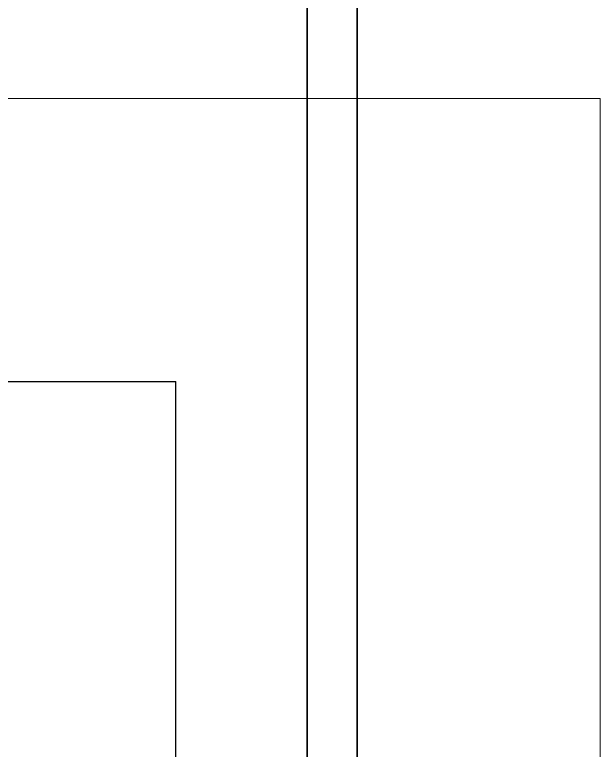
# Model space of a CAD drawing. Header units: millimetres. Extents: x 652554 to 1678317, y -308114 to 170803.
# Drawn here: x 744657 to 745853, y -93896 to -92394 of the extents above; entities that cross this region are included whole.
import ezdxf

# ---------------------------------------------------------------- set-up
doc = ezdxf.new("R2010")
doc.units = ezdxf.units.MM
for name, color, linetype, lineweight in [('A-DETL-GENF', 2, 'Continuous', 35), ('E-LITE-EQPM', 2, 'Continuous', 35), ('G-ANNO-TEXT', 3, 'Continuous', 9)]:
    doc.layers.add(name, color=color, linetype=linetype, lineweight=lineweight)

# ---------------------------------------------------------------- blocks, each defined once
blk = doc.blocks.new('ACM_L14 - LED Street Light Luminaire with Wide Light - PRA4-CB-8-V154-2241-01 ENTRANCE 2 ENLARGED ELEVATION 1')
at = {"layer": 'E-LITE-EQPM'}
for p, q in [((-634262, 113220), (-634262, 101320)), ((-634160.4, 101320), (-634160.4, 113155.8))]:
    blk.add_line(p, q, dxfattribs=at)
blk = doc.blocks.new('DPA_AN_Callout - DPA_AN_Callout-15610008-2241-01 ENTRANCE 2 ENLARGED ELEVATION 1')
at = {"layer": 'A-DETL-GENF', "lineweight": 25}
for p in [(-635293.5, 107788.1), (-634530.1, 106696.4)]:
    blk.add_line(p, (-634530.1, 107788.1), dxfattribs=at)

msp = doc.modelspace()

# ---------------------------------------------------------------- linework, layer by layer
at = {"layer": 'G-ANNO-TEXT', "color": 10}
for p, q in [((745852.8059, -92564.3467), (738923.4251, -92564.3467)), ((745852.8059, -94922.9866), (745852.8059, -92564.3467))]:
    msp.add_line(p, q, dxfattribs=at)

# ---------------------------------------------------------------- block references
at = {"layer": 'A-DETL-GENF'}
msp.add_blockref('DPA_AN_Callout - DPA_AN_Callout-15610008-2241-01 ENTRANCE 2 ENLARGED ELEVATION 1', (1379516.5465, -200931.019), dxfattribs=at)
at = {"layer": 'E-LITE-EQPM'}
msp.add_blockref('ACM_L14 - LED Street Light Luminaire with Wide Light - PRA4-CB-8-V154-2241-01 ENTRANCE 2 ENLARGED ELEVATION 1', (1379516.5465, -200931.019), dxfattribs=at)

doc.saveas('drawing.dxf')
